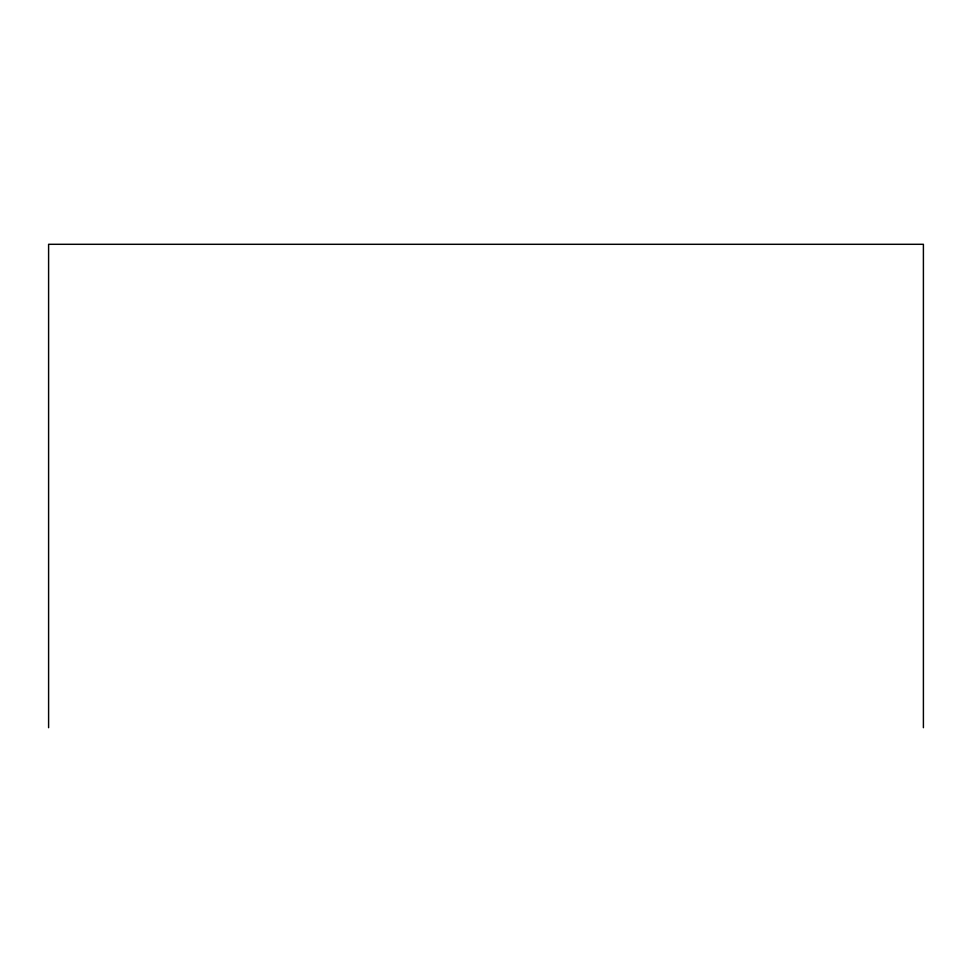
<?xml version="1.0" encoding="UTF-8"?>
<svg xmlns="http://www.w3.org/2000/svg" width="972" height="972" viewBox="0 0 972 972"><rect width="100%" height="100%" fill="white"/><g stroke="black" fill="none" stroke-linecap="round" stroke-linejoin="round"><path stroke-width="1.46" d="M923.4 727.7L923.4 244.3L48.6 244.3L48.6 727.7"/></g></svg>
